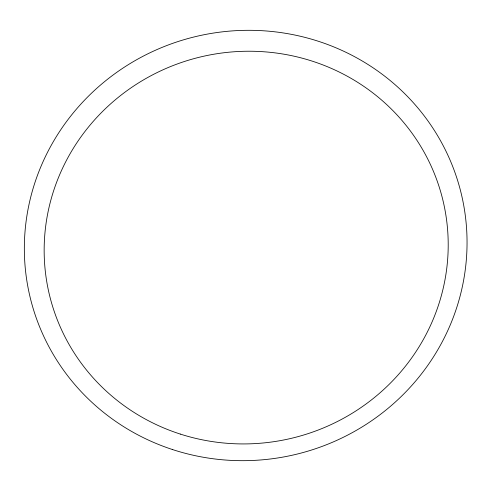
<?xml version="1.0" encoding="UTF-8"?>
<svg xmlns="http://www.w3.org/2000/svg" width="491" height="491" viewBox="0 0 491 491"><rect width="100%" height="100%" fill="white"/><g stroke="black" fill="none" stroke-linecap="round" stroke-linejoin="round"><path stroke-width="0.74" d="M172.451 449.529A221.699 214.825 -13.1 0 0 463.216 202.691A221.699 214.825 -13.1 0 0 101.422 84.262A221.699 214.825 -13.1 0 0 172.451 449.529M180.314 434.081A202.347 196.019 -13.1 0 0 444.515 207.509A202.347 196.019 -13.1 0 0 113.709 101.158A202.347 196.019 -13.1 0 0 180.314 434.081"/></g></svg>
